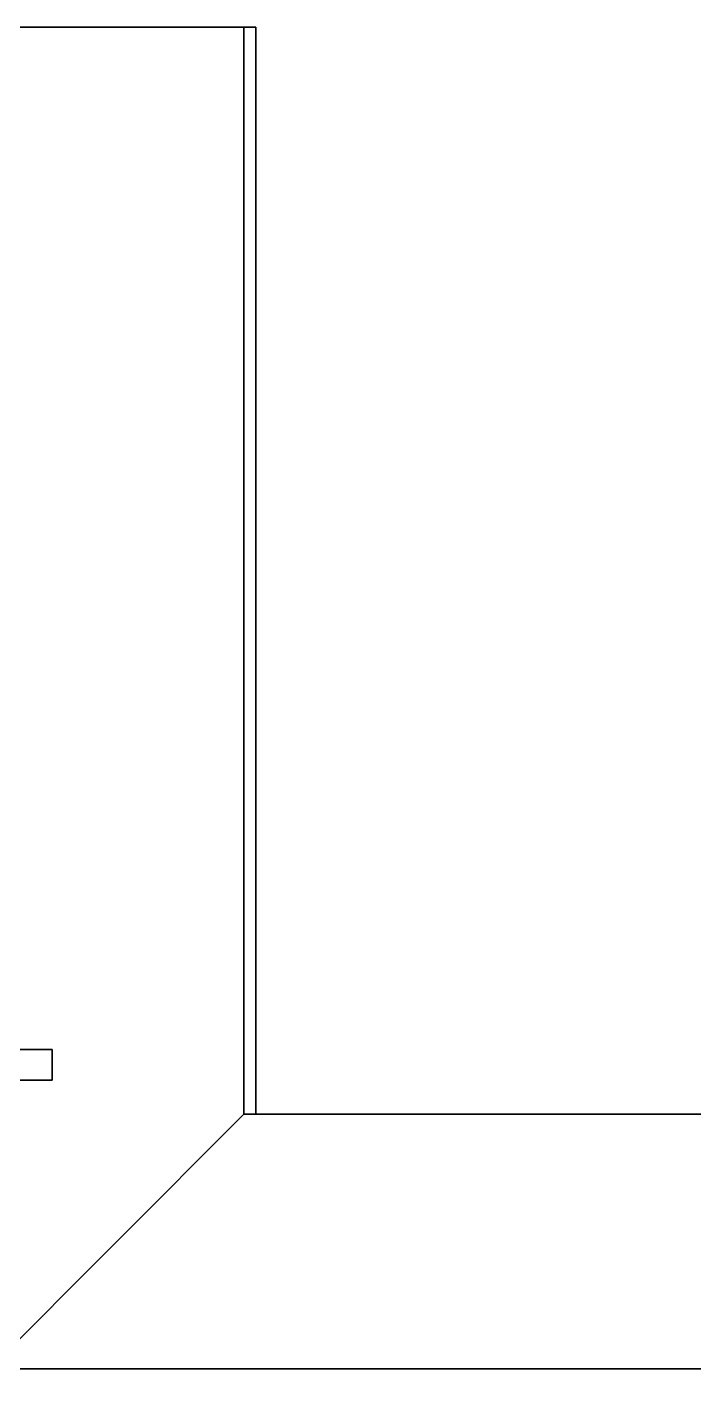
# Model space of a CAD drawing. Extents: x 0 to 6014, y -2463 to 0.
# Drawn here: x 4450 to 4843, y -812 to -10 of the extents above; entities that cross this region are included whole.
import ezdxf

# ---------------------------------------------------------------- set-up
doc = ezdxf.new("R2010")
doc.units = 0
for name, color, linetype in [('LAYER0', 7, 'CONTINUOUS'), ('LAYER1', 7, 'CONTINUOUS'), ('LAYER424', 250, 'CONTINUOUS'), ('LAYER425', 34, 'CONTINUOUS')]:
    doc.layers.add(name, color=color, linetype=linetype)

msp = doc.modelspace()

# ---------------------------------------------------------------- linework, layer by layer
at = {"layer": 'LAYER0'}
for points, invisible_edges in [([(4585, -10), (1510, -275), (1510, -10), (4585, -10)], 1), ([(1510, -275), (4585, -10), (2107, -1850), (1510, -275)], 7), ([(1510, -10, 5), (4585, -10), (1510, -10), (1510, -10, 5)], 1), ([(4585, -10), (1510, -10, 5), (4585, -10, 5), (4585, -10)], 1), ([(1510, -10, 5), (2107, -1850, 5), (4585, -10, 5), (1510, -10, 5)], 3), ([(2107, -1850), (4585, -10), (2107, -2463), (2107, -1850)], 3), ([(2107, -2463), (4585, -10), (4585, -650), (2107, -2463)], 5), ([(4585, -10, 5), (2107, -1850, 5), (4585, -650, 5), (4585, -10, 5)], 3), ([(4585, -10), (4585, -650, 5), (4585, -650), (4585, -10)], 1), ([(4585, -650, 5), (4585, -10), (4585, -10, 5), (4585, -650, 5)], 1), ([(2107, -2463), (4585, -650), (6013.69, -2463), (2107, -2463)], 3), ([(2107, -1850, 5), (6013.69, -2463, 5), (4585, -650, 5), (2107, -1850, 5)], 7), ([(6013.69, -2463), (4585, -650), (6013.69, -650), (6013.69, -2463)], 1), ([(4585, -650, 5), (6013.69, -650), (4585, -650), (4585, -650, 5)], 1), ([(6013.69, -650), (4585, -650, 5), (6013.69, -650, 5), (6013.69, -650)], 1), ([(4585, -650, 5), (6013.69, -2463, 5), (6013.69, -650, 5), (4585, -650, 5)], 1)]:
    msp.add_3dface(points, dxfattribs=dict(at, invisible_edges=invisible_edges))
at = {"layer": 'LAYER1'}
for points, invisible_edges in [([(1658, -160, 5), (1508, -10, 5), (4578, -10, 5), (1658, -160, 5)], 5), ([(1508, -10, 2554), (4578, -10, 5), (1508, -10, 5), (1508, -10, 2554)], 1), ([(4578, -10, 5), (1508, -10, 2554), (4578, -10, 2554), (4578, -10, 5)], 1), ([(1658, -160, 5), (4578, -10, 5), (4428, -160, 5), (1658, -160, 5)], 3), ([(4428, -160, 5), (4578, -10, 5), (4428, -800, 5), (4428, -160, 5)], 3), ([(4428, -800, 5), (4578, -10, 5), (4578, -650, 5), (4428, -800, 5)], 5), ([(4578, -10, 5), (4578, -650, 2554), (4578, -650, 5), (4578, -10, 5)], 1), ([(4578, -650, 2554), (4578, -10, 5), (4578, -10, 2554), (4578, -650, 2554)], 1), ([(4428, -800, 5), (4578, -650, 5), (6013.69, -800, 5), (4428, -800, 5)], 3), ([(6013.69, -800, 5), (4578, -650, 5), (6013.69, -650, 5), (6013.69, -800, 5)], 1), ([(4578, -650, 2554), (6013.69, -650, 5), (4578, -650, 5), (4578, -650, 2554)], 1), ([(6013.69, -650, 5), (4578, -650, 2554), (6013.69, -650, 2554), (6013.69, -650, 5)], 1), ([(6013.69, -800, 2554), (4428, -800, 5), (6013.69, -800, 5), (6013.69, -800, 2554)], 1), ([(4428, -800, 5), (6013.69, -800, 2554), (4428, -800, 2554), (4428, -800, 5)], 1)]:
    msp.add_3dface(points, dxfattribs=dict(at, invisible_edges=invisible_edges))
at = {"layer": 'LAYER424', "invisible_edges": 1}
for points in [[(4395, -612, 1887), (4465, -612, 155), (4395, -612, 155), (4395, -612, 1887)], [(4465, -612, 155), (4395, -612, 1887), (4465, -612, 1887), (4465, -612, 155)], [(4395, -630, 155), (4465, -612, 155), (4465, -630, 155), (4395, -630, 155)], [(4465, -612, 155), (4395, -630, 155), (4395, -612, 155), (4465, -612, 155)], [(4395, -612, 1887), (4465, -630, 1887), (4465, -612, 1887), (4395, -612, 1887)], [(4465, -630, 1887), (4395, -612, 1887), (4395, -630, 1887), (4465, -630, 1887)], [(4465, -630, 1887), (4465, -612, 155), (4465, -612, 1887), (4465, -630, 1887)], [(4465, -612, 155), (4465, -630, 1887), (4465, -630, 155), (4465, -612, 155)], [(4465, -630, 1887), (4395, -630, 155), (4465, -630, 155), (4465, -630, 1887)], [(4395, -630, 155), (4465, -630, 1887), (4395, -630, 1887), (4395, -630, 155)]]:
    msp.add_3dface(points, dxfattribs=at)
at = {"layer": 'LAYER425', "invisible_edges": 1}
for points in [[(4395, -612, 2385), (4465, -612, 1905), (4395, -612, 1905), (4395, -612, 2385)], [(4465, -612, 1905), (4395, -612, 2385), (4465, -612, 2385), (4465, -612, 1905)], [(4395, -630, 1905), (4465, -612, 1905), (4465, -630, 1905), (4395, -630, 1905)], [(4465, -612, 1905), (4395, -630, 1905), (4395, -612, 1905), (4465, -612, 1905)], [(4395, -612, 2385), (4465, -630, 2385), (4465, -612, 2385), (4395, -612, 2385)], [(4465, -630, 2385), (4395, -612, 2385), (4395, -630, 2385), (4465, -630, 2385)], [(4465, -630, 2385), (4465, -612, 1905), (4465, -612, 2385), (4465, -630, 2385)], [(4465, -612, 1905), (4465, -630, 2385), (4465, -630, 1905), (4465, -612, 1905)], [(4465, -630, 2385), (4395, -630, 1905), (4465, -630, 1905), (4465, -630, 2385)], [(4395, -630, 1905), (4465, -630, 2385), (4395, -630, 2385), (4395, -630, 1905)]]:
    msp.add_3dface(points, dxfattribs=at)

# ---------------------------------------------------------------- meshes
at = {"layer": 'LAYER1'}
mesh = msp.add_polymesh((11, 2), dxfattribs=at)
for k, corner in enumerate([(2257, -1700, 2554), (2257, -2463, 2554), (150, -1700, 2554), (2257, -1700, 2554), (150, -170, 2554), (150, -1700, 2554), (933, -170, 2554), (150, -170, 2554), (933, -430, 2554), (933, -170, 2554), (1658, -430, 2554), (933, -430, 2554), (1658, -160, 2554), (1658, -430, 2554), (4428, -160, 2554), (1658, -160, 2554), (4428, -800, 2554), (4428, -160, 2554), (6013.688, -800, 2554), (4428, -800, 2554), (6013.688, -650, 2554), (4578, -650, 2554)]):
    mesh.set_mesh_vertex(divmod(k, 2), corner)

doc.saveas('drawing.dxf')
